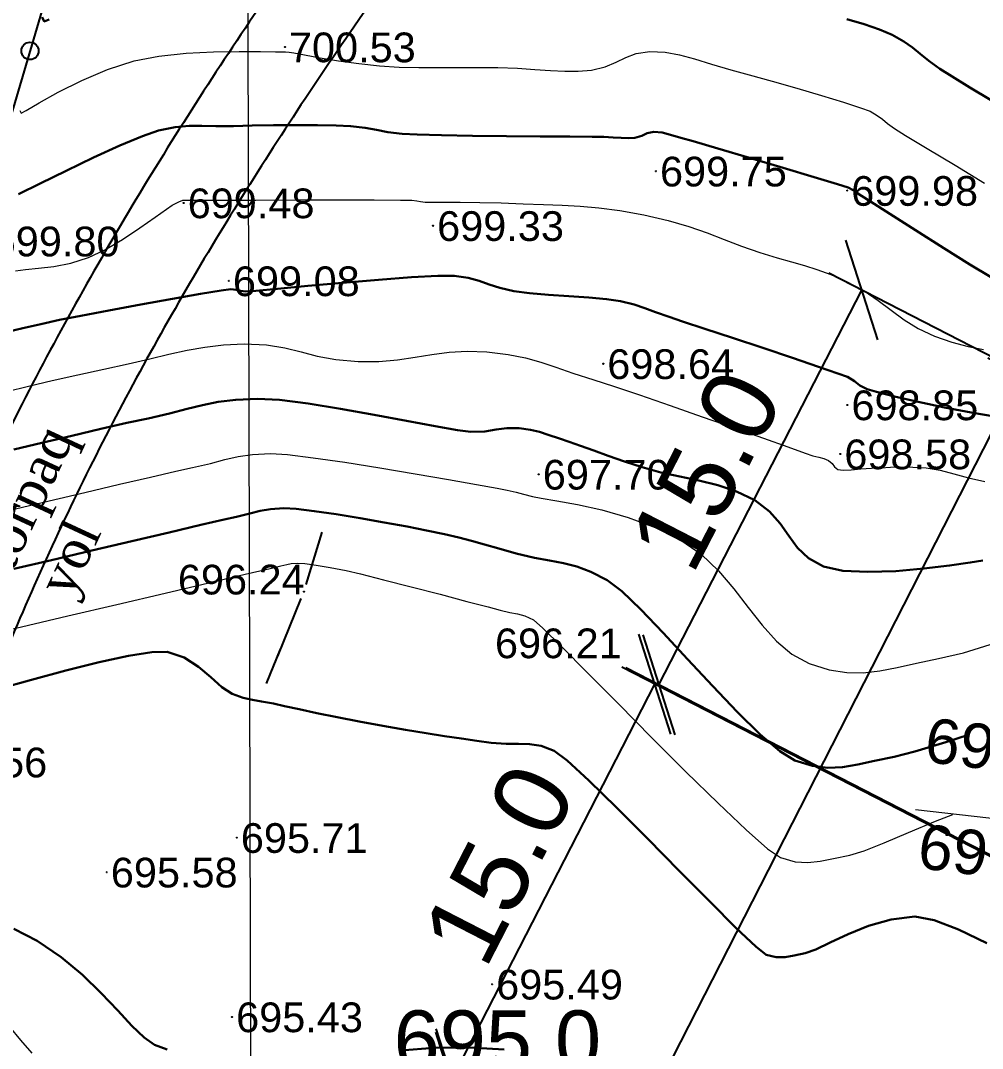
# Model space of a CAD drawing. Header units: feet. Extents: x 3381 to 1374491, y 675186 to 8751562.
# Drawn here: x 688326.96 to 688359.37, y 4376178.32 to 4376212.94 of the extents above; entities that cross this region are included whole.
import ezdxf

# ---------------------------------------------------------------- set-up
doc = ezdxf.new("R2010")
doc.units = ezdxf.units.FT
doc.header["$MEASUREMENT"] = 0
doc.header["$PDMODE"] = 34
doc.header["$PDSIZE"] = 0.01
doc.layers.get('0').update_dxf_attribs({"linetype": 'CONTINUOUS'})
doc.layers.get('Defpoints').update_dxf_attribs({"linetype": 'CONTINUOUS'})
for name, color, linetype in [('0_Point_Height', 2, 'CONTINUOUS'), ('0_Point_Point', 7, 'CONTINUOUS'), ('Lep-Stolb', 7, 'CONTINUOUS'), ('Yazilar', 7, 'CONTINUOUS')]:
    doc.layers.add(name, color=color, linetype=linetype)
for name, color, linetype, lineweight in [('ANA HORIZONTAL', 24, 'CONTINUOUS', 30), ('HORIZANTAL', 24, 'CONTINUOUS', 13), ('km setka', 170, 'CONTINUOUS', 15)]:
    doc.layers.add(name, color=color, linetype=linetype, lineweight=lineweight)
doc.styles.get("Standard").update_dxf_attribs({"font": 'arial.ttf', "height": 2.5})
doc.dimstyles.new('ISO-25', dxfattribs={"dimtxt": 2.5, "dimasz": 2.5, "dimexe": 1.25, "dimexo": 0.625, "dimtad": 1, "dimtxsty": 'Standard', "dimblk": 'OBLIQUE', "dimcen": 2.5, "dimadec": 0, "dimazin": 0, "dimtfac": 1, "dimtmove": 0, "dimatfit": 3, "dimldrblk": 'OBLIQUE', "dimfxl": 1, "dimarcsym": 0})

# ---------------------------------------------------------------- blocks, each defined once
blk = doc.blocks.new('_Oblique')
at = {"color": 0, "linetype": 'ByBlock', "lineweight": -2}
blk.add_line((-0.5, -0.5), (0.5, 0.5), dxfattribs=at)
blk = doc.blocks.new('*D122')
at = {"color": 0, "lineweight": -2, "transparency": 16777216}
for p, q in [((688370.934, 4376195.754), (688359.551, 4376201.571)), ((688360.664, 4376201.002), (688325.656, 4376132.493)), ((688335.926, 4376127.245), (688324.543, 4376133.062))]:
    blk.add_line(p, q, dxfattribs=at)
at = {"layer": 'Defpoints', "color": 0, "lineweight": 13, "transparency": 16777216}
for p in [(688371.491, 4376195.47), (688325.656, 4376132.493), (688336.483, 4376126.961)]:
    blk.add_point(p, dxfattribs=at)
at = {"color": 0, "lineweight": -2, "transparency": 16777216, "xscale": 2.5, "yscale": 2.5, "zscale": 2.5}
for p, rotation in [((688360.664, 4376201.002), 62.93309077613283), ((688325.656, 4376132.493), 242.9330907761329)]:
    blk.add_blockref('_Oblique', p, dxfattribs=dict(at, rotation=rotation))
at = {"color": 0, "lineweight": 18, "transparency": 16777216, "insert": (688341.672, 4376168.015), "char_height": 2.5, "width": 5.55052, "attachment_point": 5, "rotation": 62.9331}
blk.add_mtext('{\\fArial|b0|i0|c238|p34;77.0}', dxfattribs=at)
blk = doc.blocks.new('*D136')
at = {"color": 0, "lineweight": -2, "transparency": 16777216}
for p, q in [((688370.949, 4376195.82), (688354.194, 4376204.436)), ((688348.468, 4376190.568), (688355.306, 4376203.865)), ((688364.11, 4376182.524), (688347.356, 4376191.14))]:
    blk.add_line(p, q, dxfattribs=at)
at = {"layer": 'Defpoints', "color": 0, "lineweight": 13, "transparency": 16777216}
for p in [(688355.306, 4376203.865), (688371.504, 4376195.534), (688364.666, 4376182.238)]:
    blk.add_point(p, dxfattribs=at)
at = {"color": 0, "lineweight": -2, "transparency": 16777216, "xscale": 2.5, "yscale": 2.5, "zscale": 2.5}
for p, rotation in [((688355.306, 4376203.865), 62.78477946189657), ((688348.468, 4376190.568), 242.7847794618966)]:
    blk.add_blockref('_Oblique', p, dxfattribs=dict(at, rotation=rotation))
at = {"color": 0, "lineweight": 13, "transparency": 16777216, "insert": (688350.048, 4376197.799), "char_height": 2.5, "attachment_point": 5, "rotation": 62.7848}
blk.add_mtext('{\\fArial|b0|i0|c238|p34;15.0}', dxfattribs=at)
blk = doc.blocks.new('*D137')
at = {"color": 0, "lineweight": -2, "transparency": 16777216}
for p, q in [((688363.976, 4376182.546), (688347.222, 4376191.162)), ((688341.495, 4376177.294), (688348.333, 4376190.591)), ((688357.138, 4376169.249), (688340.384, 4376177.866))]:
    blk.add_line(p, q, dxfattribs=at)
at = {"layer": 'Defpoints', "color": 0, "lineweight": 13, "transparency": 16777216}
for p in [(688348.333, 4376190.591), (688364.532, 4376182.26), (688357.694, 4376168.964)]:
    blk.add_point(p, dxfattribs=at)
at = {"color": 0, "lineweight": -2, "transparency": 16777216, "xscale": 2.5, "yscale": 2.5, "zscale": 2.5}
for p, rotation in [((688348.333, 4376190.591), 62.78477946189657), ((688341.495, 4376177.294), 242.7847794618966)]:
    blk.add_blockref('_Oblique', p, dxfattribs=dict(at, rotation=rotation))
at = {"color": 0, "lineweight": 13, "transparency": 16777216, "insert": (688343.076, 4376184.525), "char_height": 2.5, "attachment_point": 5, "rotation": 62.7848}
blk.add_mtext('{\\fArial|b0|i0|c238|p34;15.0}', dxfattribs=at)
blk = doc.blocks.new('*D138')
at = {"color": 0, "lineweight": -2, "transparency": 16777216}
for p, q in [((688357.136, 4376169.137), (688340.382, 4376177.753)), ((688334.656, 4376163.885), (688341.494, 4376177.181)), ((688350.298, 4376155.84), (688333.544, 4376164.456))]:
    blk.add_line(p, q, dxfattribs=at)
at = {"layer": 'Defpoints', "color": 0, "lineweight": 13, "transparency": 16777216}
for p in [(688341.494, 4376177.181), (688357.692, 4376168.851), (688350.854, 4376155.554)]:
    blk.add_point(p, dxfattribs=at)
at = {"color": 0, "lineweight": -2, "transparency": 16777216, "xscale": 2.5, "yscale": 2.5, "zscale": 2.5}
for p, rotation in [((688341.494, 4376177.181), 62.78477946189657), ((688334.656, 4376163.885), 242.7847794618966)]:
    blk.add_blockref('_Oblique', p, dxfattribs=dict(at, rotation=rotation))
at = {"color": 0, "lineweight": 13, "transparency": 16777216, "insert": (688336.236, 4376171.116), "char_height": 2.5, "attachment_point": 5, "rotation": 62.7848}
blk.add_mtext('{\\fArial|b0|i0|c238|p34;15.0}', dxfattribs=at)

msp = doc.modelspace()

# ---------------------------------------------------------------- hatches: boundary and pattern name
at = {"lineweight": 25}
h = msp.add_hatch(dxfattribs=at)
h.set_pattern_fill('GRASS', color=3, scale=3)
h.set_pattern_definition([(90, (3257.312, 90.9465), (-2.121320343, 2.121320343), [0.5625, -3.680140689]), (45, (3257.312, 90.9465), (-2.1213203436, 2.1213203436), [0.5625, -2.4375]), (135, (3257.312, 90.9465), (-2.1213203436, -2.1213203436), [0.5625, -2.4375])])
edge = h.paths.add_edge_path()
edge.add_line((688370.972, 4376192.883), (688367.226, 4376165.768))
edge.add_line((688367.226, 4376165.768), (688359.104, 4376166.921))
edge.add_line((688359.104, 4376166.921), (688358.29, 4376161.279))
edge.add_line((688358.29, 4376161.279), (688362.942, 4376160.608))
edge.add_line((688362.942, 4376160.608), (688362.215, 4376155.225))
edge.add_line((688362.215, 4376155.225), (688353.842, 4376156.356))
edge.add_line((688353.842, 4376156.356), (688351.701, 4376140.499))
edge.add_line((688351.701, 4376140.499), (688359.028, 4376139.51))
edge.add_line((688359.028, 4376139.51), (688358.806, 4376137.856))
edge.add_line((688358.806, 4376137.856), (688358.641, 4376136.621))
edge.add_line((688358.641, 4376136.621), (688357.393, 4376127.305))
edge.add_line((688357.393, 4376127.305), (688368.113, 4376125.761))
edge.add_line((688368.113, 4376125.761), (688394.743, 4376122.168))
edge.add_line((688394.743, 4376122.168), (688395.155, 4376125.278))
edge.add_line((688395.155, 4376125.278), (688409.007, 4376123.44))
edge.add_line((688409.007, 4376123.44), (688408.727, 4376121.332))
edge.add_line((688408.727, 4376121.332), (688414.083, 4376120.622))
edge.add_line((688414.083, 4376120.622), (688414.377, 4376122.798))
edge.add_line((688414.377, 4376122.798), (688413.97, 4376122.781))
edge.add_line((688413.97, 4376122.781), (688414.32, 4376125.417))
edge.add_arc((688424.582, 4376125.239), 10.263, 114.2395, 179.0096, ccw=False)
edge.add_line((688420.368, 4376134.598), (688421.162, 4376134.291))
edge.add_line((688421.162, 4376134.291), (688420.81, 4376131.194))
edge.add_line((688420.81, 4376131.194), (688424.134, 4376130.754))
edge.add_line((688424.134, 4376130.754), (688424.539, 4376133.816))
edge.add_line((688424.539, 4376133.816), (688427.07, 4376133.481))
edge.add_line((688427.07, 4376133.481), (688426.677, 4376130.407))
edge.add_line((688426.677, 4376130.407), (688429.987, 4376129.881))
edge.add_line((688429.987, 4376129.881), (688430.614, 4376133.375))
edge.add_line((688430.614, 4376133.375), (688420.865, 4376134.802))
edge.add_arc((688424.412, 4376125.452), 10, 87.4993, 110.7786, ccw=False)
edge.add_line((688424.849, 4376135.442), (688438.494, 4376133.599))
edge.add_line((688438.494, 4376133.599), (688439.147, 4376140.979))
edge.add_line((688439.147, 4376140.979), (688431.877, 4376141.985))
edge.add_line((688431.877, 4376141.985), (688434.289, 4376160.605))
edge.add_line((688434.289, 4376160.605), (688435.87, 4376160.814))
edge.add_line((688435.87, 4376160.814), (688435.274, 4376155.725))
edge.add_line((688435.274, 4376155.725), (688440.454, 4376155.015))
edge.add_line((688440.454, 4376155.015), (688440.103, 4376152.454))
edge.add_line((688440.103, 4376152.454), (688435, 4376153.153))
edge.add_line((688435, 4376153.153), (688434.389, 4376147.785))
edge.add_line((688434.389, 4376147.785), (688439.478, 4376147.068))
edge.add_line((688439.478, 4376147.068), (688439.698, 4376147.068))
edge.add_line((688439.698, 4376147.068), (688440.947, 4376155.512))
edge.add_line((688440.947, 4376155.512), (688441.648, 4376160.251))
edge.add_line((688441.648, 4376160.251), (688436.056, 4376161.23))
edge.add_line((688436.056, 4376161.23), (688434.389, 4376160.836))
edge.add_line((688434.389, 4376160.836), (688434.389, 4376161.792))
edge.add_arc((688437.47, 4376161.114), 3.155, 95.4615, 167.5925, ccw=False)
edge.add_line((688437.17, 4376164.255), (688450.499, 4376162.448))
edge.add_line((688450.499, 4376162.448), (688451.241, 4376167.695))
edge.add_line((688451.241, 4376167.695), (688437.876, 4376169.492))
edge.add_arc((688445.551, 4376167.813), 7.856, 132.7188, 167.6546, ccw=False)
edge.add_line((688440.221, 4376173.584), (688447.845, 4376170.651))
edge.add_line((688447.845, 4376170.651), (688449.599, 4376175.235))
edge.add_line((688449.599, 4376175.235), (688456.71, 4376172.514))
edge.add_line((688456.71, 4376172.514), (688433.781, 4376114.475))
edge.add_line((688433.781, 4376114.475), (688424.852, 4376091.873))
edge.add_line((688424.852, 4376091.873), (688333.257, 4376119.75))
edge.add_line((688333.257, 4376119.75), (688358.491, 4376169.045))
edge.add_line((688358.491, 4376169.045), (688370.795, 4376193.079))
edge.add_line((688370.795, 4376193.079), (688371.065, 4376193.572))
edge.add_line((688371.065, 4376193.572), (688370.972, 4376192.883))

# ---------------------------------------------------------------- linework, layer by layer
at = {"linetype": 'Continuous'}
msp.add_line((688328.837, 4376217.183, 701.692), (688319.601, 4376185.993, 695.222), dxfattribs=at)
at = {"color": 7, "lineweight": 18}
msp.add_lwpolyline([(688357.115, 4376186.365), (688364.033, 4376185.583), (688364.774, 4376182.204)], dxfattribs=at)
at = {"color": 51, "lineweight": 13, "true_color": 0xf8f6b0}
msp.add_circle((688448.805, 4376201.629), 699.09, dxfattribs=at)
at = {"linetype": 'Continuous'}
msp.add_circle((688327.278, 4376211.919, 700.6), 0.291, dxfattribs=at)
for points, knots in [([(688389.7, 4376305.068), (688385.76, 4376301.305), (688385.231, 4376301.254), (688383.642, 4376301.094), (688382.579, 4376300.978), (688379.627, 4376300.571), (688377.75, 4376300.217), (688374.972, 4376299.339), (688374.021, 4376298.968), (688372.53, 4376298.23), (688371.97, 4376297.914), (688370.81, 4376297.159), (688370.222, 4376296.712), (688369.107, 4376295.763), (688368.577, 4376295.259), (688367.335, 4376293.988), (688366.645, 4376293.201), (688365.534, 4376291.883), (688365.1, 4376291.353), (688364.244, 4376290.307), (688363.819, 4376289.786), (688362.553, 4376288.231), (688361.72, 4376287.203), (688359.241, 4376284.135), (688357.613, 4376282.112), (688354.704, 4376278.517), (688353.428, 4376276.946), (688351.392, 4376274.468), (688350.651, 4376273.57), (688349.218, 4376271.849), (688348.529, 4376271.026), (688347.301, 4376269.572), (688346.767, 4376268.943), (688345.398, 4376267.342), (688344.524, 4376266.336), (688343.092, 4376264.395), (688342.506, 4376263.485), (688341.74, 4376261.832), (688341.491, 4376261.128), (688341.258, 4376260.006), (688341.204, 4376259.612), (688341.155, 4376258.818), (688341.16, 4376258.423), (688341.28, 4376256.823), (688341.595, 4376255.65), (688342.308, 4376253.806), (688342.644, 4376253.099), (688343.37, 4376251.763), (688343.761, 4376251.131), (688345.049, 4376249.208), (688345.996, 4376248.015), (688347.46, 4376246.081), (688348.011, 4376245.33), (688349.012, 4376243.799), (688349.46, 4376243.022), (688350.13, 4376241.552), (688350.371, 4376240.865), (688350.717, 4376239.429), (688350.821, 4376238.688), (688350.899, 4376237.09), (688350.853, 4376236.236), (688350.589, 4376234.556), (688350.372, 4376233.726), (688349.577, 4376231.492), (688348.845, 4376230.139), (688347.372, 4376227.992), (688346.718, 4376227.164), (688345.328, 4376225.556), (688344.589, 4376224.773), (688343.087, 4376223.221), (688342.325, 4376222.452), (688341.003, 4376221.067), (688340.439, 4376220.459), (688339.344, 4376219.207), (688338.815, 4376218.568), (688337.276, 4376216.621), (688336.311, 4376215.284), (688334.611, 4376212.82), (688333.863, 4376211.699), (688332.394, 4376209.43), (688331.675, 4376208.284), (688329.575, 4376204.809), (688328.248, 4376202.446), (688325.852, 4376197.757), (688324.773, 4376195.436), (688323.109, 4376191.411), (688322.473, 4376189.728), (688321.315, 4376186.322), (688320.792, 4376184.605), (688319.779, 4376180.977), (688319.297, 4376179.064), (688318.513, 4376175.771), (688318.198, 4376174.394), (688317.585, 4376171.63), (688317.29, 4376170.242), (688316.865, 4376168.069), (688316.719, 4376167.294), (688316.481, 4376165.894), (688316.386, 4376165.275), (688316.145, 4376163.311), (688316.07, 4376161.967), (688316.072, 4376158.951), (688316.194, 4376157.279), (688316.634, 4376153.987), (688316.95, 4376152.368), (688317.59, 4376149.652), (688317.883, 4376148.544), (688318.448, 4376146.546), (688318.714, 4376145.653), (688319.207, 4376144.039), (688319.433, 4376143.309), (688319.929, 4376141.835), (688320.198, 4376141.095), (688320.654, 4376140.004), (688320.811, 4376139.651), (688321.313, 4376138.597), (688321.674, 4376137.936), (688322.355, 4376136.666), (688322.675, 4376136.057), (688323.074, 4376135.155), (688323.195, 4376134.851), (688323.382, 4376134.297), (688323.452, 4376134.05), (688323.575, 4376133.526), (688323.627, 4376133.253), (688323.761, 4376132.416), (688323.824, 4376131.826), (688321.639, 4376127.412)], [0, 0, 0, 0, 1.504182, 1.504182, 4.512547, 4.512547, 9.897023, 9.897023, 12.795834, 12.795834, 14.604059, 14.604059, 16.662244, 16.662244, 18.72043, 18.72043, 21.69221, 21.69221, 23.690537, 23.690537, 25.688865, 25.688865, 29.68552, 29.68552, 37.678831, 37.678831, 43.858623, 43.858623, 47.338723, 47.338723, 50.479181, 50.479181, 52.843093, 52.843093, 56.452422, 56.452422, 59.343353, 59.343353, 61.301717, 61.301717, 62.310714, 62.310714, 63.319712, 63.319712, 66.426739, 66.426739, 68.50177, 68.50177, 70.576802, 70.576802, 75.092259, 75.092259, 77.984383, 77.984383, 80.876507, 80.876507, 83.368148, 83.368148, 85.859789, 85.859789, 88.693846, 88.693846, 91.527902, 91.527902, 96.504404, 96.504404, 99.813748, 99.813748, 103.123092, 103.123092, 106.359907, 106.359907, 108.778682, 108.778682, 111.197456, 111.197456, 116.035005, 116.035005, 120.025858, 120.025858, 124.016711, 124.016711, 131.998417, 131.998417, 139.538843, 139.538843, 144.840516, 144.840516, 150.142189, 150.142189, 155.992549, 155.992549, 160.212599, 160.212599, 164.43265, 164.43265, 166.77754, 166.77754, 168.584028, 168.584028, 172.423705, 172.423705, 177.221179, 177.221179, 182.018653, 182.018653, 185.384546, 185.384546, 188.140377, 188.140377, 190.397291, 190.397291, 192.654204, 192.654204, 193.73589, 193.73589, 195.899262, 195.899262, 198.062634, 198.062634, 199.190084, 199.190084, 200.13488, 200.13488, 201.079676, 201.079676, 202.923933, 202.923933, 202.923933, 202.923933]), ([(688393.603, 4376298.598), (688386.041, 4376298.318), (688385.511, 4376298.267), (688383.934, 4376298.109), (688382.896, 4376297.994), (688380.096, 4376297.606), (688378.388, 4376297.275), (688375.97, 4376296.507), (688375.162, 4376296.188), (688373.913, 4376295.566), (688373.444, 4376295.298), (688372.296, 4376294.54), (688371.625, 4376293.994), (688370.315, 4376292.77), (688369.677, 4376292.094), (688368.414, 4376290.659), (688367.788, 4376289.899), (688365.641, 4376287.278), (688364.162, 4376285.452), (688361.234, 4376281.827), (688359.785, 4376280.026), (688355.398, 4376274.604), (688352.421, 4376270.962), (688348.702, 4376266.589), (688348.218, 4376266.027), (688347.276, 4376264.917), (688346.82, 4376264.367), (688345.833, 4376263.078), (688345.335, 4376262.343), (688344.649, 4376261.024), (688344.422, 4376260.438), (688344.233, 4376259.598), (688344.195, 4376259.338), (688344.158, 4376258.809), (688344.16, 4376258.533), (688344.244, 4376257.423), (688344.475, 4376256.521), (688345.026, 4376255.094), (688345.271, 4376254.566), (688345.808, 4376253.546), (688346.102, 4376253.051), (688347.186, 4376251.371), (688348.078, 4376250.224), (688349.597, 4376248.233), (688350.21, 4376247.418), (688351.38, 4376245.682), (688351.935, 4376244.764), (688352.681, 4376243.21), (688352.928, 4376242.615), (688353.338, 4376241.38), (688353.499, 4376240.749), (688353.856, 4376238.835), (688353.925, 4376237.529), (688353.755, 4376235.128), (688353.554, 4376234.034), (688352.952, 4376231.923), (688352.551, 4376230.904), (688351.597, 4376228.965), (688351.045, 4376228.044), (688349.665, 4376226.029), (688348.801, 4376224.964), (688347.017, 4376222.958), (688346.096, 4376222.013), (688344.43, 4376220.306), (688343.68, 4376219.54), (688342.503, 4376218.265), (688342.058, 4376217.761), (688341.186, 4376216.726), (688340.76, 4376216.197), (688339.506, 4376214.581), (688338.702, 4376213.464), (688337.175, 4376211.255), (688336.448, 4376210.168), (688335.027, 4376207.979), (688334.332, 4376206.874), (688332.302, 4376203.531), (688331.022, 4376201.263), (688328.646, 4376196.647), (688327.549, 4376194.3), (688325.895, 4376190.297), (688325.278, 4376188.663), (688324.156, 4376185.355), (688323.647, 4376183.678), (688322.65, 4376180.096), (688322.17, 4376178.186), (688321.399, 4376174.933), (688321.093, 4376173.593), (688320.501, 4376170.92), (688320.218, 4376169.585), (688319.803, 4376167.459), (688319.653, 4376166.664), (688319.42, 4376165.276), (688319.331, 4376164.678), (688319.194, 4376163.485), (688319.145, 4376162.885), (688319.05, 4376161.076), (688319.059, 4376159.861), (688319.248, 4376156.728), (688319.528, 4376154.819), (688320.318, 4376151.012), (688320.826, 4376149.113), (688321.571, 4376146.572), (688321.765, 4376145.931), (688322.158, 4376144.653), (688322.356, 4376144.024), (688322.751, 4376142.862), (688322.946, 4376142.325), (688323.297, 4376141.451), (688323.446, 4376141.107), (688323.727, 4376140.5), (688323.859, 4376140.234), (688324.138, 4376139.69), (688324.285, 4376139.415), (688324.736, 4376138.574), (688325.052, 4376137.995), (688325.577, 4376136.923), (688325.794, 4376136.443), (688326.113, 4376135.6), (688326.231, 4376135.247), (688326.428, 4376134.528), (688326.506, 4376134.171), (688326.7, 4376133.112), (688326.777, 4376132.424), (688326.855, 4376131.682), (688326.864, 4376131.601), (688328.598, 4376127.289)], [0, 0, 0, 0, 1.519576, 1.519576, 4.558728, 4.558728, 9.930594, 9.930594, 12.837598, 12.837598, 14.698947, 14.698947, 17.596272, 17.596272, 20.493598, 20.493598, 23.430765, 23.430765, 30.540606, 30.540606, 37.650448, 37.650448, 51.870131, 51.870131, 53.943342, 53.943342, 56.016553, 56.016553, 58.839775, 58.839775, 61.186701, 61.186701, 62.257023, 62.257023, 63.327345, 63.327345, 66.426341, 66.426341, 68.26825, 68.26825, 70.110159, 70.110159, 74.62153, 74.62153, 77.595, 77.595, 80.568471, 80.568471, 82.304355, 82.304355, 84.04024, 84.04024, 87.512009, 87.512009, 90.504027, 90.504027, 93.496045, 93.496045, 96.488063, 96.488063, 100.372173, 100.372173, 104.256283, 104.256283, 107.517701, 107.517701, 109.618427, 109.618427, 111.719153, 111.719153, 115.920605, 115.920605, 119.858792, 119.858792, 123.796978, 123.796978, 131.673352, 131.673352, 139.553481, 139.553481, 144.894421, 144.894421, 150.235361, 150.235361, 156.190392, 156.190392, 160.321983, 160.321983, 164.453574, 164.453574, 166.899961, 166.899961, 168.797126, 168.797126, 170.694291, 170.694291, 174.488621, 174.488621, 180.488906, 180.488906, 186.48919, 186.48919, 188.508696, 188.508696, 190.528201, 190.528201, 192.322947, 192.322947, 193.52533, 193.52533, 194.478712, 194.478712, 195.432094, 195.432094, 197.338858, 197.338858, 198.784376, 198.784376, 199.759029, 199.759029, 200.733681, 200.733681, 202.682985, 202.682985, 202.923933, 202.923933, 202.923933, 202.923933])]:
    msp.add_open_spline(points, degree=3, knots=knots, dxfattribs=at)
at = {"layer": '0_Point_Point'}
for p in [(688335.866, 4376212.051, 700.534), (688348.367, 4376207.868, 699.754), (688354.81, 4376207.216, 699.981), (688332.454, 4376206.798, 699.481), (688340.858, 4376206.032, 699.328), (688333.978, 4376204.173, 699.076), (688346.591, 4376201.382, 698.637), (688354.818, 4376199.995, 698.853), (688354.577, 4376198.343, 698.58), (688344.419, 4376197.658, 697.697), (688336.509, 4376193.707, 696.239), (688334.245, 4376185.421, 695.714), (688329.865, 4376184.257, 695.582), (688342.846, 4376180.483, 695.487), (688334.087, 4376179.382, 695.432)]:
    msp.add_point(p, dxfattribs=at)
at = {"layer": 'ANA HORIZONTAL', "color": 32, "lineweight": 30}
for points, elevation in [([(688327.687, 4376213.052), (688327.757, 4376212.91), (688327.928, 4376212.972)], 701), ([(688354.794, 4376212.989), (688355.384, 4376212.814), (688355.896, 4376212.638), (688356.326, 4376212.455), (688356.72, 4376212.238), (688357.015, 4376212.029), (688357.273, 4376211.815), (688357.557, 4376211.583), (688357.93, 4376211.317), (688358.352, 4376211.051), (688358.945, 4376210.688), (688359.642, 4376210.269)], 701), ([(688326.891, 4376207.088), (688327.626, 4376207.455), (688328.499, 4376207.884), (688329.423, 4376208.326), (688330.308, 4376208.731), (688331.065, 4376209.051), (688331.605, 4376209.236), (688332.172, 4376209.352), (688332.635, 4376209.396), (688333.068, 4376209.397), (688333.544, 4376209.385), (688334.136, 4376209.387), (688334.764, 4376209.403), (688335.484, 4376209.415), (688336.236, 4376209.421), (688336.959, 4376209.42), (688337.592, 4376209.409), (688338.077, 4376209.386), (688338.568, 4376209.329), (688338.949, 4376209.255), (688339.33, 4376209.181), (688339.821, 4376209.12), (688340.318, 4376209.098), (688341.146, 4376209.078), (688342.19, 4376209.062), (688343.335, 4376209.049), (688344.466, 4376209.038), (688345.465, 4376209.03), (688346.219, 4376209.024), (688346.612, 4376209.019), (688346.927, 4376209.005), (688347.194, 4376208.986), (688347.43, 4376208.976), (688347.652, 4376208.991), (688347.886, 4376209.06), (688348.068, 4376209.148), (688348.3, 4376209.197), (688348.575, 4376209.173), (688348.856, 4376209.095), (688349.2, 4376208.994), (688349.626, 4376208.873), (688350.453, 4376208.632), (688351.518, 4376208.319), (688352.654, 4376207.982), (688353.696, 4376207.67), (688354.479, 4376207.431), (688354.838, 4376207.314), (688355.007, 4376207.227), (688355.134, 4376207.142), (688355.294, 4376207.036), (688355.599, 4376206.842), (688356.252, 4376206.426), (688357.117, 4376205.876), (688358.061, 4376205.279), (688358.947, 4376204.726), (688359.641, 4376204.304)], 700), ([(688326.48, 4376202.447), (688327.035, 4376202.58), (688327.644, 4376202.72), (688328.277, 4376202.856), (688328.986, 4376202.995), (688329.938, 4376203.175), (688331.011, 4376203.373), (688332.082, 4376203.566), (688333.027, 4376203.732), (688333.722, 4376203.848), (688334.046, 4376203.893), (688334.227, 4376203.876), (688334.371, 4376203.839), (688334.554, 4376203.814), (688334.883, 4376203.838), (688335.619, 4376203.905), (688336.636, 4376204.001), (688337.81, 4376204.108), (688339.015, 4376204.213), (688340.128, 4376204.298), (688341.022, 4376204.348), (688341.574, 4376204.348), (688342.043, 4376204.278), (688342.41, 4376204.175), (688342.744, 4376204.054), (688343.111, 4376203.933), (688343.579, 4376203.825), (688344.107, 4376203.756), (688344.745, 4376203.702), (688345.433, 4376203.655), (688346.107, 4376203.61), (688346.706, 4376203.557), (688347.168, 4376203.49), (688347.638, 4376203.376), (688347.997, 4376203.256), (688348.352, 4376203.121), (688348.811, 4376202.958), (688349.265, 4376202.808), (688350.013, 4376202.561), (688350.949, 4376202.251), (688351.97, 4376201.912), (688352.971, 4376201.577), (688353.849, 4376201.281), (688354.499, 4376201.056), (688354.817, 4376200.936), (688355.058, 4376200.791), (688355.239, 4376200.652), (688355.483, 4376200.521), (688355.798, 4376200.431), (688356.403, 4376200.283), (688357.202, 4376200.102), (688358.094, 4376199.913), (688358.984, 4376199.739), (688359.772, 4376199.605)], 699), ([(688326.728, 4376198.491), (688327.682, 4376198.719), (688328.684, 4376198.957), (688329.661, 4376199.186), (688330.543, 4376199.387), (688331.259, 4376199.542), (688331.982, 4376199.706), (688332.571, 4376199.858), (688333.094, 4376199.991), (688333.618, 4376200.098), (688334.21, 4376200.171), (688334.938, 4376200.204), (688335.687, 4376200.163), (688336.65, 4376200.042), (688337.741, 4376199.867), (688338.875, 4376199.665), (688339.966, 4376199.46), (688340.928, 4376199.278), (688341.676, 4376199.146), (688342.125, 4376199.09), (688342.598, 4376199.105), (688342.982, 4376199.162), (688343.345, 4376199.214), (688343.758, 4376199.214), (688344.145, 4376199.161), (688344.445, 4376199.083), (688344.741, 4376198.983), (688345.119, 4376198.859), (688345.447, 4376198.752), (688345.83, 4376198.616), (688346.269, 4376198.457), (688346.761, 4376198.28), (688347.307, 4376198.09), (688347.905, 4376197.893), (688348.535, 4376197.721), (688349.174, 4376197.584), (688349.816, 4376197.451), (688350.455, 4376197.293), (688351.083, 4376197.081), (688351.694, 4376196.784), (688352.198, 4376196.409), (688352.557, 4376196), (688352.845, 4376195.582), (688353.135, 4376195.184), (688353.501, 4376194.831), (688354.017, 4376194.552), (688354.668, 4376194.41), (688355.509, 4376194.368), (688356.448, 4376194.4), (688357.396, 4376194.481), (688358.261, 4376194.585), (688358.954, 4376194.686), (688359.384, 4376194.758)], 698), ([(688326.729, 4376194.473), (688328.006, 4376194.771), (688329.364, 4376195.09), (688330.713, 4376195.407), (688331.964, 4376195.701), (688333.029, 4376195.951), (688333.817, 4376196.134), (688334.24, 4376196.229), (688334.686, 4376196.333), (688335.033, 4376196.423), (688335.382, 4376196.487), (688335.83, 4376196.515), (688336.248, 4376196.491), (688336.855, 4376196.419), (688337.592, 4376196.313), (688338.399, 4376196.182), (688339.215, 4376196.04), (688339.981, 4376195.899), (688340.638, 4376195.769), (688341.24, 4376195.641), (688341.728, 4376195.526), (688342.158, 4376195.414), (688342.586, 4376195.295), (688343.069, 4376195.158), (688343.663, 4376194.992), (688344.271, 4376194.846), (688344.786, 4376194.75), (688345.248, 4376194.665), (688345.698, 4376194.553), (688346.177, 4376194.377), (688346.724, 4376194.096), (688347.212, 4376193.722), (688347.855, 4376193.107), (688348.609, 4376192.321), (688349.431, 4376191.436), (688350.278, 4376190.523), (688351.107, 4376189.654), (688351.874, 4376188.898), (688352.536, 4376188.328), (688353.05, 4376188.014), (688353.641, 4376187.837), (688354.163, 4376187.773), (688354.657, 4376187.797), (688355.166, 4376187.884), (688355.731, 4376188.008), (688356.391, 4376188.143), (688357.087, 4376188.317), (688358.134, 4376188.635), (688358.897, 4376188.884)], 697), ([(688326.186, 4376190.426), (688327.323, 4376190.737), (688328.487, 4376191.047), (688329.603, 4376191.325), (688330.594, 4376191.543), (688331.384, 4376191.671), (688331.898, 4376191.68), (688332.475, 4376191.487), (688332.959, 4376191.175), (688333.375, 4376190.82), (688333.745, 4376190.493), (688334.092, 4376190.269), (688334.464, 4376190.133), (688334.769, 4376190.062), (688335.082, 4376190.011), (688335.479, 4376189.935), (688335.854, 4376189.852), (688336.349, 4376189.745), (688336.946, 4376189.618), (688337.626, 4376189.479), (688338.371, 4376189.333), (688339.162, 4376189.187), (688339.929, 4376189.053), (688340.62, 4376188.94), (688341.245, 4376188.843), (688341.813, 4376188.759), (688342.334, 4376188.685), (688342.819, 4376188.617), (688343.321, 4376188.575), (688343.736, 4376188.577), (688344.111, 4376188.572), (688344.495, 4376188.512), (688344.937, 4376188.348), (688345.379, 4376188.016), (688346.108, 4376187.346), (688347.039, 4376186.436), (688348.086, 4376185.386), (688349.164, 4376184.293), (688350.188, 4376183.257), (688351.072, 4376182.376), (688351.733, 4376181.75), (688352.083, 4376181.477), (688352.421, 4376181.39), (688352.716, 4376181.392), (688353.024, 4376181.449), (688353.399, 4376181.527), (688353.755, 4376181.652), (688354.242, 4376181.884), (688354.84, 4376182.167), (688355.528, 4376182.445), (688356.286, 4376182.661), (688357.094, 4376182.759), (688357.74, 4376182.645), (688358.556, 4376182.324), (688359.511, 4376181.866)], 696), ([(688326.732, 4376182.346), (688327.523, 4376181.94), (688328.326, 4376181.395), (688329.043, 4376180.795), (688329.677, 4376180.182), (688330.232, 4376179.598), (688330.714, 4376179.085), (688331.125, 4376178.685), (688331.471, 4376178.44), (688331.895, 4376178.287)], 695), ([(688339.753, 4376178.253), (688340.906, 4376178.335), (688342.083, 4376178.352), (688343.248, 4376178.283)], 695)]:
    msp.add_lwpolyline(points, dxfattribs=dict(at, elevation=elevation))
at = {"layer": 'HORIZANTAL', "color": 32, "linetype": 'Continuous', "lineweight": 13}
for points, elevation in [([(688326.941, 4376209.906), (688326.976, 4376209.823), (688327.151, 4376209.915), (688327.589, 4376210.17), (688328.232, 4376210.528), (688329.02, 4376210.924), (688329.891, 4376211.297), (688330.787, 4376211.584), (688331.617, 4376211.741), (688332.534, 4376211.838), (688333.462, 4376211.888), (688334.324, 4376211.904), (688335.045, 4376211.9), (688335.548, 4376211.888), (688335.756, 4376211.882), (688335.882, 4376211.885), (688336.007, 4376211.881), (688336.167, 4376211.853), (688336.531, 4376211.784), (688337.05, 4376211.69), (688337.676, 4376211.587), (688338.358, 4376211.491), (688339.05, 4376211.418), (688339.72, 4376211.376), (688340.378, 4376211.359), (688341.031, 4376211.357), (688341.688, 4376211.362), (688342.356, 4376211.365), (688343.043, 4376211.359), (688343.701, 4376211.333), (688344.285, 4376211.295), (688344.81, 4376211.257), (688345.293, 4376211.232), (688345.75, 4376211.232), (688346.197, 4376211.272), (688346.661, 4376211.382), (688347.022, 4376211.537), (688347.348, 4376211.699), (688347.706, 4376211.832), (688348.165, 4376211.899), (688348.672, 4376211.88), (688349.161, 4376211.789), (688349.668, 4376211.646), (688350.233, 4376211.47), (688350.893, 4376211.282), (688351.51, 4376211.115), (688352.279, 4376210.901), (688353.118, 4376210.66), (688353.949, 4376210.416), (688354.69, 4376210.19), (688355.261, 4376210.006), (688355.582, 4376209.884), (688355.824, 4376209.747), (688355.999, 4376209.614), (688356.17, 4376209.471), (688356.399, 4376209.305), (688356.78, 4376209.07), (688357.508, 4376208.629), (688358.443, 4376208.066), (688359.441, 4376207.467)], 700.5), ([(688326.787, 4376204.512), (688327.129, 4376204.559), (688327.568, 4376204.598), (688328.082, 4376204.658), (688328.651, 4376204.768), (688329.252, 4376204.956), (688329.804, 4376205.218), (688330.4, 4376205.57), (688330.983, 4376205.956), (688331.494, 4376206.315), (688331.874, 4376206.59), (688332.065, 4376206.722), (688332.298, 4376206.835), (688332.423, 4376206.887), (688332.516, 4376206.893), (688332.839, 4376206.894), (688333.685, 4376206.895), (688334.883, 4376206.896), (688336.26, 4376206.898), (688337.647, 4376206.898), (688338.871, 4376206.897), (688339.762, 4376206.895), (688340.146, 4376206.891), (688340.306, 4376206.87), (688340.433, 4376206.844), (688340.593, 4376206.823), (688340.805, 4376206.819), (688341.212, 4376206.82), (688341.768, 4376206.821), (688342.43, 4376206.818), (688343.152, 4376206.803), (688343.89, 4376206.773), (688344.576, 4376206.743), (688345.202, 4376206.721), (688345.811, 4376206.69), (688346.446, 4376206.636), (688347.149, 4376206.542), (688347.963, 4376206.393), (688348.776, 4376206.203), (688349.471, 4376206), (688350.088, 4376205.786), (688350.667, 4376205.568), (688351.247, 4376205.347), (688351.869, 4376205.128), (688352.456, 4376204.945), (688352.939, 4376204.809), (688353.368, 4376204.69), (688353.79, 4376204.558), (688354.256, 4376204.383), (688354.814, 4376204.137), (688355.378, 4376203.832), (688355.859, 4376203.509), (688356.296, 4376203.183), (688356.73, 4376202.866), (688357.199, 4376202.571), (688357.746, 4376202.312), (688358.331, 4376202.106), (688358.885, 4376201.958), (688359.401, 4376201.857)], 699.5), ([(688326.501, 4376200.451), (688327.222, 4376200.625), (688328.026, 4376200.815), (688328.885, 4376201.01), (688329.768, 4376201.199), (688330.591, 4376201.379), (688331.31, 4376201.55), (688331.958, 4376201.705), (688332.568, 4376201.839), (688333.172, 4376201.945), (688333.802, 4376202.017), (688334.492, 4376202.048), (688335.25, 4376202.016), (688335.866, 4376201.918), (688336.412, 4376201.783), (688336.958, 4376201.641), (688337.577, 4376201.521), (688338.339, 4376201.452), (688339.034, 4376201.457), (688339.663, 4376201.513), (688340.25, 4376201.599), (688340.82, 4376201.692), (688341.397, 4376201.768), (688342.004, 4376201.805), (688342.666, 4376201.781), (688343.388, 4376201.694), (688343.973, 4376201.579), (688344.487, 4376201.435), (688344.997, 4376201.264), (688345.57, 4376201.066), (688346.275, 4376200.839), (688346.937, 4376200.628), (688347.818, 4376200.331), (688348.841, 4376199.979), (688349.929, 4376199.599), (688351.005, 4376199.22), (688351.992, 4376198.87), (688352.815, 4376198.578), (688353.395, 4376198.372), (688353.657, 4376198.281), (688353.858, 4376198.23), (688354.022, 4376198.194), (688354.18, 4376198.128), (688354.299, 4376198.02), (688354.378, 4376197.907), (688354.5, 4376197.82), (688354.678, 4376197.798), (688354.941, 4376197.814), (688355.268, 4376197.843), (688355.633, 4376197.864), (688355.94, 4376197.876), (688356.266, 4376197.894), (688356.621, 4376197.906), (688357.02, 4376197.902), (688357.474, 4376197.871), (688357.944, 4376197.793), (688358.406, 4376197.673), (688358.895, 4376197.539), (688359.444, 4376197.42)], 698.5), ([(688326.786, 4376196.495), (688327.926, 4376196.763), (688329.123, 4376197.046), (688330.29, 4376197.321), (688331.34, 4376197.567), (688332.189, 4376197.762), (688332.75, 4376197.885), (688333.358, 4376198.025), (688333.842, 4376198.152), (688334.286, 4376198.255), (688334.772, 4376198.327), (688335.384, 4376198.359), (688335.953, 4376198.323), (688336.818, 4376198.218), (688337.885, 4376198.063), (688339.062, 4376197.876), (688340.257, 4376197.676), (688341.375, 4376197.483), (688342.325, 4376197.314), (688343.015, 4376197.188), (688343.35, 4376197.124), (688343.658, 4376197.055), (688343.901, 4376196.99), (688344.205, 4376196.905), (688344.499, 4376196.85), (688345.022, 4376196.766), (688345.721, 4376196.64), (688346.542, 4376196.457), (688347.433, 4376196.205), (688348.339, 4376195.871), (688349.209, 4376195.44), (688349.885, 4376194.964), (688350.471, 4376194.404), (688350.993, 4376193.796), (688351.477, 4376193.176), (688351.947, 4376192.579), (688352.429, 4376192.041), (688352.949, 4376191.597), (688353.533, 4376191.283), (688354.2, 4376191.075), (688354.795, 4376190.979), (688355.352, 4376190.975), (688355.907, 4376191.041), (688356.492, 4376191.156), (688357.141, 4376191.3), (688357.888, 4376191.45), (688358.734, 4376191.648), (688359.627, 4376191.923)], 697.5), ([(688325.631, 4376192.212), (688326.99, 4376192.525), (688328.553, 4376192.889), (688330.204, 4376193.275), (688331.827, 4376193.656), (688333.308, 4376194.004), (688334.529, 4376194.291), (688335.375, 4376194.49), (688335.731, 4376194.572), (688335.926, 4376194.619), (688336.081, 4376194.654), (688336.276, 4376194.67), (688336.534, 4376194.652), (688336.92, 4376194.599), (688337.396, 4376194.518), (688337.925, 4376194.414), (688338.415, 4376194.301), (688339.185, 4376194.109), (688340.117, 4376193.87), (688341.094, 4376193.616), (688341.999, 4376193.378), (688342.713, 4376193.189), (688343.12, 4376193.08), (688343.444, 4376193.006), (688343.703, 4376192.959), (688343.951, 4376192.89), (688344.239, 4376192.752), (688344.554, 4376192.476), (688345.186, 4376191.855), (688346.061, 4376190.976), (688347.102, 4376189.923), (688348.232, 4376188.781), (688349.376, 4376187.638), (688350.458, 4376186.577), (688351.401, 4376185.684), (688352.129, 4376185.045), (688352.567, 4376184.746), (688353.054, 4376184.607), (688353.48, 4376184.578), (688353.896, 4376184.627), (688354.351, 4376184.723), (688354.895, 4376184.835), (688355.383, 4376184.979), (688356.059, 4376185.246), (688356.876, 4376185.592), (688357.788, 4376185.975), (688358.373, 4376186.205)], 696.5), ([(688326.59, 4376179.051), (688326.963, 4376178.598), (688327.34, 4376178.156)], 694.5)]:
    msp.add_lwpolyline(points, dxfattribs=dict(at, elevation=elevation))
at = {"layer": 'km setka', "flags": 128}
msp.add_lwpolyline([(688334.389, 4376300.512), (688335.007, 4376058.856)], dxfattribs=at)
at = {"layer": 'Lep-Stolb', "color": 1}
for p, q in [((688336.582, 4376193.946, 690.341), (688337.119, 4376195.713, 690.341)), ((688335.624, 4376191.536, 690.341), (688336.415, 4376193.476, 690.341)), ((688335.246, 4376190.61, 690.341), (688335.718, 4376191.767, 690.341))]:
    msp.add_line(p, q, dxfattribs=at)

# ---------------------------------------------------------------- texts
at = {"lineweight": 9, "width": 11.57761, "attachment_point": 1, "rotation": 352.9579}
for s, insert, char_height in [('{\\fArial|b0|i0|c238|p34;\\H0.56904x;696.20} ', (688357.551, 4376189.472), 2.63601), ('{\\fArial|b0|i0|c238|p34;696.2}0 ', (688357.316, 4376185.895), 1.5)]:
    msp.add_mtext(s, dxfattribs=dict(at, insert=insert, char_height=char_height))
at = {"layer": '0_Point_Height', "color": 0}
for s, p in [('700.53', (688336.002, 4376211.537, 700.534)), ('699.75', (688348.503, 4376207.354, 699.754)), ('699.98', (688354.946, 4376206.702, 699.981)), ('699.48', (688332.59, 4376206.284, 699.481)), ('699.33', (688340.994, 4376205.518, 699.328)), ('699.80', (688326.022, 4376204.999, 699.802)), ('699.08', (688334.114, 4376203.659, 699.076)), ('698.64', (688346.727, 4376200.868, 698.637)), ('698.85', (688354.954, 4376199.481, 698.853)), ('698.58', (688354.713, 4376197.829, 698.58)), ('697.70', (688344.555, 4376197.144, 697.697)), ('696.24', (688332.259, 4376193.611, 696.239)), ('696.21', (688342.943, 4376191.464, 696.212)), ('695.56', (688323.584, 4376187.451, 695.562)), ('695.71', (688334.381, 4376184.907, 695.714)), ('695.58', (688330.001, 4376183.743, 695.582)), ('695.49', (688342.982, 4376179.969, 695.487)), ('695.43', (688334.223, 4376178.868, 695.432))]:
    msp.add_text(s, height=1, dxfattribs=at).set_placement(p)
at = {"layer": '0_Point_Height', "color": 5, "lineweight": 25}
msp.add_text('695.0', height=2, dxfattribs=at).set_placement((688339.529, 4376177.601, 1390))
at = {"layer": 'Yazilar', "insert": (688325.499, 4376194.889), "char_height": 1.3, "width": 0.10588, "attachment_point": 1, "rotation": 65.1483}
msp.add_mtext('{\\fTimes New Roman|b0|i0|c0|p18;torpaq\\fTimes New Roman|b0|i0|c238|p18; yol}', dxfattribs=at)

# ---------------------------------------------------------------- dimensions: what is measured, and where the dimension line sits
at = {"color": 7, "lineweight": 13}
for base, p1, p2, picture, middle in [((688355.306, 4376203.865), (688364.666, 4376182.238), (688371.504, 4376195.534), '*D136', (688351.739, 4376196.929)), ((688348.333, 4376190.591), (688357.694, 4376168.964), (688364.532, 4376182.26), '*D137', (688344.767, 4376183.655)), ((688341.494, 4376177.181), (688350.854, 4376155.554), (688357.692, 4376168.851), '*D138', (688337.927, 4376170.246))]:
    dim = msp.add_linear_dim(base=base, p1=p1, p2=p2, angle=62.7848, text='{\\fArial|b0|i0|c238|p34;15.0}', dimstyle='ISO-25', dxfattribs=at)
    dim.commit()
    dim.dimension.update_dxf_attribs({"geometry": picture, "text_midpoint": middle, "dimtype": 161})
at = {"color": 7, "lineweight": 18}
dim = msp.add_linear_dim(base=(688325.656, 4376132.493), p1=(688371.491, 4376195.47), p2=(688336.483, 4376126.961), angle=242.9331, text='{\\fArial|b0|i0|c238|p34;77.0}', dimstyle='ISO-25', dxfattribs=at)
dim.commit()
dim.dimension.update_dxf_attribs({"geometry": '*D122', "text_midpoint": (688343.366, 4376167.15), "dimtype": 161})

doc.saveas('drawing.dxf')
